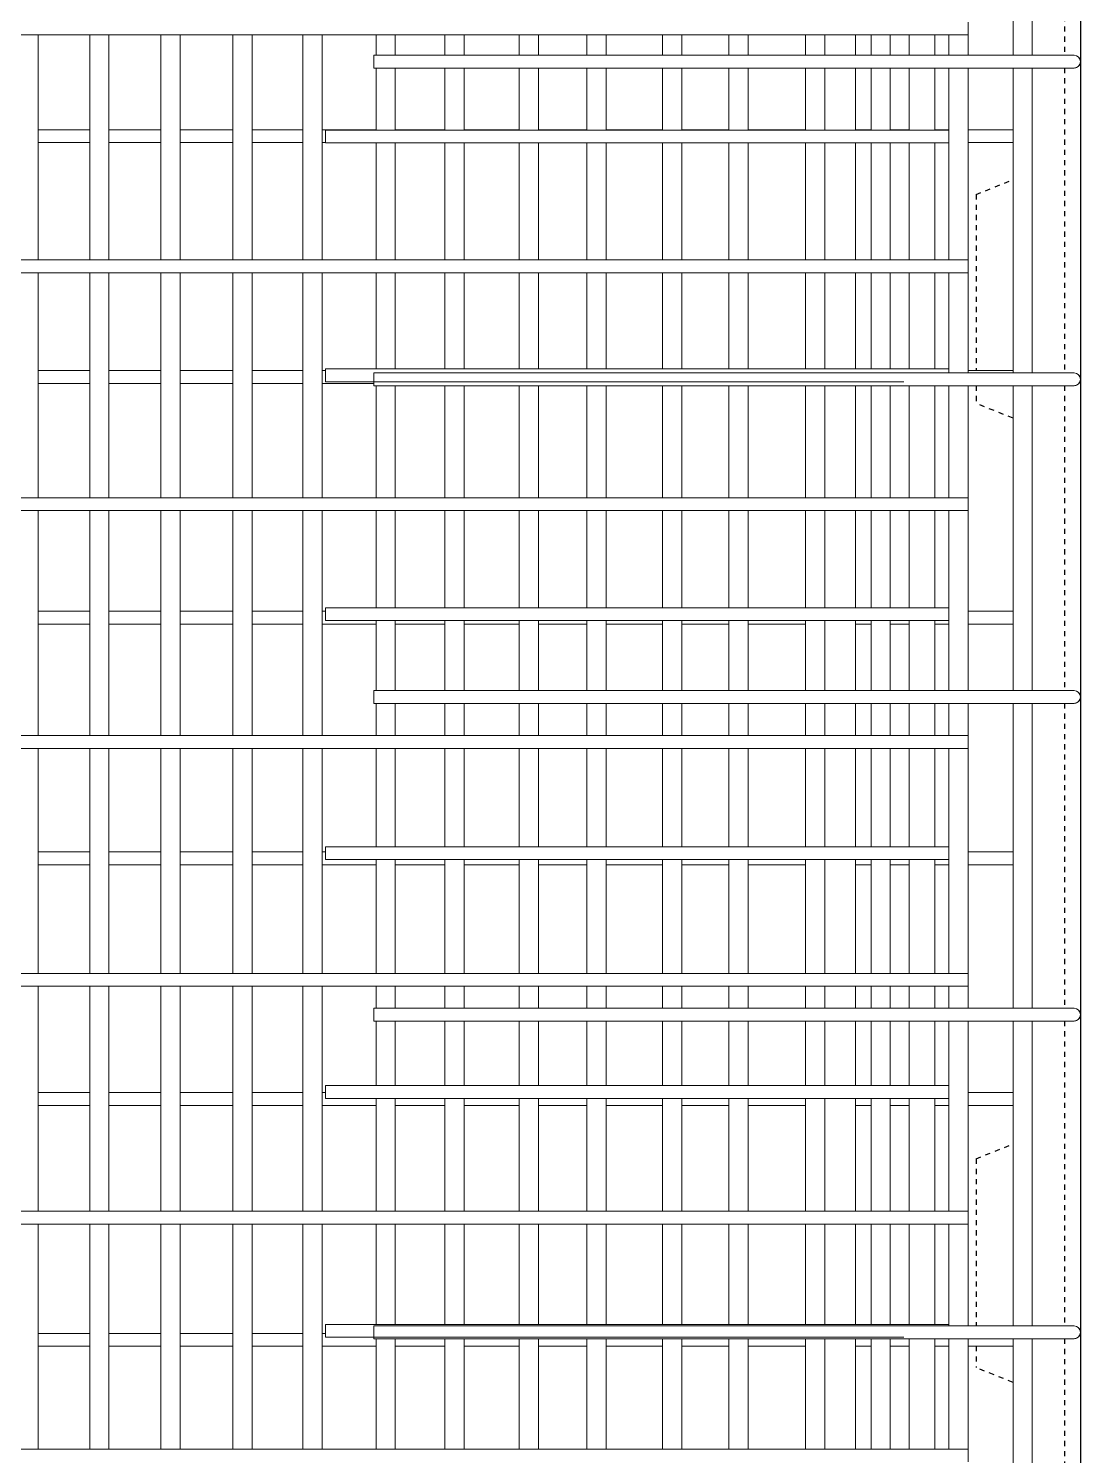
# Model space of a CAD drawing. Header units: millimetres. Extents: x -22025 to -1429, y -2879 to 29261.
# Drawn here: x -19590 to -18935, y 4558 to 5446 of the extents above; entities that cross this region are included whole.
import ezdxf

# ---------------------------------------------------------------- set-up
doc = ezdxf.new("R2010")
doc.units = ezdxf.units.MM
doc.linetypes.add('Dash', pattern=[6.36, 3.18, -3.18])
for name, color, linetype, lineweight in [('A-WALL', 113, 'Continuous', 25), ('A-WALL-HDLN', 110, 'Dash', 25), ('S-RBAR', 171, 'Continuous', 18)]:
    doc.layers.add(name, color=color, linetype=linetype, lineweight=lineweight)

msp = doc.modelspace()

# ---------------------------------------------------------------- linework, layer by layer
at = {"layer": 'A-WALL'}
msp.add_line((-18934.5695, 6750), (-18934.5695, 4105), dxfattribs=at)
at = {"layer": 'A-WALL-HDLN'}
for p, q in [((-18944.57208, 5619.33333), (-18944.57208, 5429.66667)), ((-18944.57208, 5421.66667), (-18944.57208, 5232)), ((-18999.5695, 5342.99023), (-18976.5695, 5352.19023)), ((-18999.5695, 5342.99023), (-18999.5695, 5233.47174)), ((-18999.5695, 5224), (-18999.5695, 5212.99023)), ((-18944.57208, 5224), (-18944.57208, 5034.33333)), ((-18976.5695, 5203.79023), (-18999.5695, 5212.99023)), ((-18944.57208, 5026.33333), (-18944.57208, 4836.66667)), ((-18944.57208, 4828.66667), (-18944.57208, 4639)), ((-18999.5695, 4742.99023), (-18976.5695, 4752.19023)), ((-18999.5695, 4742.99023), (-18999.5695, 4639)), ((-18999.5695, 4626.33794), (-18999.5695, 4612.99023)), ((-18944.57208, 4631), (-18944.57208, 4441.33333)), ((-18976.5695, 4603.79023), (-18999.5695, 4612.99023))]:
    msp.add_line(p, q, dxfattribs=at)
at = {"layer": 'S-RBAR'}
for p, q in [((-18976.5695, 5429.66667), (-18976.5695, 5619.33333)), ((-18964.5695, 5429.66667), (-18964.5695, 5619.33333)), ((-19004.5695, 5450.2459), (-19004.5695, 5442.2459)), ((-19004.5695, 5442.2459), (-20178.38411, 5442.2459)), ((-19583.5695, 5302.2623), (-19583.5695, 5442.2459)), ((-19551.49257, 5302.2623), (-19551.49257, 5442.2459)), ((-19539.49257, 5302.2623), (-19539.49257, 5442.2459)), ((-19507.14093, 5302.2623), (-19507.14093, 5442.2459)), ((-19495.14093, 5302.2623), (-19495.14093, 5442.2459)), ((-19462.33873, 5302.2623), (-19462.33873, 5442.2459)), ((-19450.33873, 5302.2623), (-19450.33873, 5442.2459)), ((-19418.71235, 5302.2623), (-19418.71235, 5442.2459)), ((-19406.71235, 5302.2623), (-19406.71235, 5442.2459)), ((-19373.18488, 5429.66667), (-19373.18488, 5442.2459)), ((-19361.18488, 5429.66667), (-19361.18488, 5442.2459)), ((-19330.28378, 5429.66667), (-19330.28378, 5442.2459)), ((-19318.28378, 5429.66667), (-19318.28378, 5442.2459)), ((-19284.03104, 5429.66667), (-19284.03104, 5442.2459)), ((-19272.03104, 5429.66667), (-19272.03104, 5442.2459)), ((-19241.85521, 5429.66667), (-19241.85521, 5442.2459)), ((-19229.85521, 5429.66667), (-19229.85521, 5442.2459)), ((-19194.87719, 5429.66667), (-19194.87719, 5442.2459)), ((-19182.87719, 5429.66667), (-19182.87719, 5442.2459)), ((-19153.42664, 5429.66667), (-19153.42664, 5442.2459)), ((-19141.42664, 5429.66667), (-19141.42664, 5442.2459)), ((-19105.72334, 5429.66667), (-19105.72334, 5442.2459)), ((-19093.72334, 5429.66667), (-19093.72334, 5442.2459)), ((-19074.5695, 5429.66667), (-19074.5695, 5442.2459)), ((-19064.99807, 5429.66667), (-19064.99807, 5442.2459)), ((-19052.99807, 5429.66667), (-19052.99807, 5442.2459)), ((-19041.1607, 5429.66667), (-19041.1607, 5442.2459)), ((-19025.1607, 5429.66667), (-19025.1607, 5442.2459)), ((-19016.5695, 5429.66667), (-19016.5695, 5442.2459)), ((-19004.5695, 5429.66667), (-19004.5695, 5442.2459)), ((-19374.5695, 5429.66667), (-18958.5695, 5429.66667)), ((-19374.5695, 5421.66667), (-19374.5695, 5429.66667)), ((-18938.5695, 5429.66667), (-18958.5695, 5429.66667)), ((-19374.5695, 5421.66667), (-18958.5695, 5421.66667)), ((-19373.18488, 5383.07994), (-19373.18488, 5421.66667)), ((-19361.18488, 5383.07994), (-19361.18488, 5421.66667)), ((-19330.28378, 5383.07994), (-19330.28378, 5421.66667)), ((-19318.28378, 5383.07994), (-19318.28378, 5421.66667)), ((-19284.03104, 5383.07994), (-19284.03104, 5421.66667)), ((-19272.03104, 5383.07994), (-19272.03104, 5421.66667)), ((-19241.85521, 5383.07994), (-19241.85521, 5421.66667)), ((-19229.85521, 5383.07994), (-19229.85521, 5421.66667)), ((-19194.87719, 5383.07994), (-19194.87719, 5421.66667)), ((-19182.87719, 5383.07994), (-19182.87719, 5421.66667)), ((-19153.42664, 5383.07994), (-19153.42664, 5421.66667)), ((-19141.42664, 5383.07994), (-19141.42664, 5421.66667)), ((-19105.72334, 5383.07994), (-19105.72334, 5421.66667)), ((-19093.72334, 5383.07994), (-19093.72334, 5421.66667)), ((-19074.5695, 5383.07994), (-19074.5695, 5421.66667)), ((-19064.99807, 5383.07994), (-19064.99807, 5421.66667)), ((-19052.99807, 5383.07994), (-19052.99807, 5421.66667)), ((-19041.1607, 5383.07994), (-19041.1607, 5421.66667)), ((-19025.1607, 5383.07994), (-19025.1607, 5421.66667)), ((-19016.5695, 5302.2623), (-19016.5695, 5421.66667)), ((-19004.5695, 5302.2623), (-19004.5695, 5421.66667)), ((-18976.5695, 5232), (-18976.5695, 5421.66667)), ((-18964.5695, 5232), (-18964.5695, 5421.66667)), ((-18938.5695, 5421.66667), (-18958.5695, 5421.66667)), ((-19551.49257, 5383.25519), (-19583.5695, 5383.25519)), ((-19507.14093, 5383.25519), (-19539.49257, 5383.25519)), ((-19462.33873, 5383.25519), (-19495.14093, 5383.25519)), ((-19418.71235, 5383.25519), (-19450.33873, 5383.25519)), ((-19373.18488, 5383.25519), (-19406.71235, 5383.25519)), ((-19404.5695, 5383.07994), (-19044.5695, 5383.07994)), ((-19404.5695, 5375.07994), (-19404.5695, 5383.07994)), ((-19330.28378, 5383.25519), (-19361.18488, 5383.25519)), ((-19284.03104, 5383.25519), (-19318.28378, 5383.25519)), ((-19241.85521, 5383.25519), (-19272.03104, 5383.25519)), ((-19194.87719, 5383.25519), (-19229.85521, 5383.25519)), ((-19153.42664, 5383.25519), (-19182.87719, 5383.25519)), ((-19105.72334, 5383.25519), (-19141.42664, 5383.25519)), ((-19064.99807, 5383.25519), (-19074.5695, 5383.25519)), ((-19041.1607, 5383.25519), (-19052.99807, 5383.25519)), ((-19016.39903, 5383.07994), (-19044.5695, 5383.07994)), ((-19016.5695, 5383.25519), (-19025.1607, 5383.25519)), ((-18976.5695, 5383.25519), (-19004.5695, 5383.25519)), ((-19551.49257, 5375.25519), (-19583.5695, 5375.25519)), ((-19507.14093, 5375.25519), (-19539.49257, 5375.25519)), ((-19462.33873, 5375.25519), (-19495.14093, 5375.25519)), ((-19418.71235, 5375.25519), (-19450.33873, 5375.25519)), ((-19404.5695, 5375.25519), (-19406.71235, 5375.25519)), ((-19404.5695, 5375.07994), (-19044.5695, 5375.07994)), ((-19373.18488, 5302.2623), (-19373.18488, 5375.07994)), ((-19361.18488, 5302.2623), (-19361.18488, 5375.07994)), ((-19330.28378, 5302.2623), (-19330.28378, 5375.07994)), ((-19318.28378, 5302.2623), (-19318.28378, 5375.07994)), ((-19284.03104, 5302.2623), (-19284.03104, 5375.07994)), ((-19272.03104, 5302.2623), (-19272.03104, 5375.07994)), ((-19241.85521, 5302.2623), (-19241.85521, 5375.07994)), ((-19229.85521, 5302.2623), (-19229.85521, 5375.07994)), ((-19194.87719, 5302.2623), (-19194.87719, 5375.07994)), ((-19182.87719, 5302.2623), (-19182.87719, 5375.07994)), ((-19153.42664, 5302.2623), (-19153.42664, 5375.07994)), ((-19141.42664, 5302.2623), (-19141.42664, 5375.07994)), ((-19105.72334, 5302.2623), (-19105.72334, 5375.07994)), ((-19093.72334, 5302.2623), (-19093.72334, 5375.07994)), ((-19074.5695, 5302.2623), (-19074.5695, 5375.07994)), ((-19064.99807, 5302.2623), (-19064.99807, 5375.07994)), ((-19052.99807, 5302.2623), (-19052.99807, 5375.07994)), ((-19016.39903, 5375.07994), (-19044.5695, 5375.07994)), ((-19041.1607, 5302.2623), (-19041.1607, 5375.07994)), ((-19025.1607, 5302.2623), (-19025.1607, 5375.07994)), ((-18976.5695, 5375.25519), (-19004.5695, 5375.25519)), ((-19004.5695, 5302.2623), (-20178.38411, 5302.2623)), ((-19004.5695, 5302.2623), (-19004.5695, 5294.2623)), ((-19004.5695, 5294.2623), (-20178.38411, 5294.2623)), ((-19583.5695, 5154.27869), (-19583.5695, 5294.2623)), ((-19551.49257, 5154.27869), (-19551.49257, 5294.2623)), ((-19539.49257, 5154.27869), (-19539.49257, 5294.2623)), ((-19507.14093, 5154.27869), (-19507.14093, 5294.2623)), ((-19495.14093, 5154.27869), (-19495.14093, 5294.2623)), ((-19462.33873, 5154.27869), (-19462.33873, 5294.2623)), ((-19450.33873, 5154.27869), (-19450.33873, 5294.2623)), ((-19418.71235, 5154.27869), (-19418.71235, 5294.2623)), ((-19406.71235, 5154.27869), (-19406.71235, 5294.2623)), ((-19373.18488, 5234.43882), (-19373.18488, 5294.2623)), ((-19361.18488, 5234.43882), (-19361.18488, 5294.2623)), ((-19330.28378, 5234.43882), (-19330.28378, 5294.2623)), ((-19318.28378, 5234.43882), (-19318.28378, 5294.2623)), ((-19284.03104, 5234.43882), (-19284.03104, 5294.2623)), ((-19272.03104, 5234.43882), (-19272.03104, 5294.2623)), ((-19241.85521, 5234.43882), (-19241.85521, 5294.2623)), ((-19229.85521, 5234.43882), (-19229.85521, 5294.2623)), ((-19194.87719, 5234.43882), (-19194.87719, 5294.2623)), ((-19182.87719, 5234.43882), (-19182.87719, 5294.2623)), ((-19153.42664, 5234.43882), (-19153.42664, 5294.2623)), ((-19141.42664, 5234.43882), (-19141.42664, 5294.2623)), ((-19105.72334, 5234.43882), (-19105.72334, 5294.2623)), ((-19093.72334, 5234.43882), (-19093.72334, 5294.2623)), ((-19074.5695, 5234.43882), (-19074.5695, 5294.2623)), ((-19064.99807, 5234.43882), (-19064.99807, 5294.2623)), ((-19052.99807, 5234.43882), (-19052.99807, 5294.2623)), ((-19041.1607, 5234.43882), (-19041.1607, 5294.2623)), ((-19025.1607, 5234.43882), (-19025.1607, 5294.2623)), ((-19016.5695, 5232), (-19016.5695, 5294.2623)), ((-19004.5695, 5232), (-19004.5695, 5294.2623)), ((-19551.49257, 5233.47174), (-19583.5695, 5233.47174)), ((-19507.14093, 5233.47174), (-19539.49257, 5233.47174)), ((-19462.33873, 5233.47174), (-19495.14093, 5233.47174)), ((-19418.71235, 5233.47174), (-19450.33873, 5233.47174)), ((-19404.5695, 5233.47174), (-19406.71235, 5233.47174)), ((-19404.5695, 5234.43882), (-19044.5695, 5234.43882)), ((-19404.5695, 5226.43882), (-19404.5695, 5234.43882)), ((-19374.5695, 5232), (-18958.5695, 5232)), ((-19374.5695, 5224), (-19374.5695, 5232)), ((-19016.39903, 5234.43882), (-19044.5695, 5234.43882)), ((-18976.5695, 5233.47174), (-19004.5695, 5233.47174)), ((-18938.5695, 5232), (-18958.5695, 5232)), ((-19551.49257, 5225.47174), (-19583.5695, 5225.47174)), ((-19507.14093, 5225.47174), (-19539.49257, 5225.47174)), ((-19462.33873, 5225.47174), (-19495.14093, 5225.47174)), ((-19418.71235, 5225.47174), (-19450.33873, 5225.47174)), ((-19374.5695, 5225.47174), (-19406.71235, 5225.47174)), ((-19404.5695, 5226.43882), (-19044.5695, 5226.43882)), ((-19374.5695, 5224), (-18958.5695, 5224)), ((-19373.18488, 5154.27869), (-19373.18488, 5224)), ((-19361.18488, 5154.27869), (-19361.18488, 5224)), ((-19330.28378, 5154.27869), (-19330.28378, 5224)), ((-19318.28378, 5154.27869), (-19318.28378, 5224)), ((-19284.03104, 5154.27869), (-19284.03104, 5224)), ((-19272.03104, 5154.27869), (-19272.03104, 5224)), ((-19241.85521, 5154.27869), (-19241.85521, 5224)), ((-19229.85521, 5154.27869), (-19229.85521, 5224)), ((-19194.87719, 5154.27869), (-19194.87719, 5224)), ((-19182.87719, 5154.27869), (-19182.87719, 5224)), ((-19153.42664, 5154.27869), (-19153.42664, 5224)), ((-19141.42664, 5154.27869), (-19141.42664, 5224)), ((-19105.72334, 5154.27869), (-19105.72334, 5224)), ((-19093.72334, 5154.27869), (-19093.72334, 5224)), ((-19074.5695, 5154.27869), (-19074.5695, 5224)), ((-19064.99807, 5154.27869), (-19064.99807, 5224)), ((-19052.99807, 5154.27869), (-19052.99807, 5224)), ((-19041.1607, 5154.27869), (-19041.1607, 5224)), ((-19025.1607, 5154.27869), (-19025.1607, 5224)), ((-19016.5695, 5154.27869), (-19016.5695, 5224)), ((-19004.5695, 5154.27869), (-19004.5695, 5224)), ((-18976.5695, 5034.33333), (-18976.5695, 5224)), ((-18964.5695, 5034.33333), (-18964.5695, 5224)), ((-18938.5695, 5224), (-18958.5695, 5224)), ((-19004.5695, 5154.27869), (-20178.38411, 5154.27869)), ((-19004.5695, 5154.27869), (-19004.5695, 5146.27869)), ((-19004.5695, 5146.27869), (-20178.38411, 5146.27869)), ((-19583.5695, 5006.29508), (-19583.5695, 5146.27869)), ((-19551.49257, 5006.29508), (-19551.49257, 5146.27869)), ((-19539.49257, 5006.29508), (-19539.49257, 5146.27869)), ((-19507.14093, 5006.29508), (-19507.14093, 5146.27869)), ((-19495.14093, 5006.29508), (-19495.14093, 5146.27869)), ((-19462.33873, 5006.29508), (-19462.33873, 5146.27869)), ((-19450.33873, 5006.29508), (-19450.33873, 5146.27869)), ((-19418.71235, 5006.29508), (-19418.71235, 5146.27869)), ((-19406.71235, 5006.29508), (-19406.71235, 5146.27869)), ((-19373.18488, 5085.79769), (-19373.18488, 5146.27869)), ((-19361.18488, 5085.79769), (-19361.18488, 5146.27869)), ((-19330.28378, 5085.79769), (-19330.28378, 5146.27869)), ((-19318.28378, 5085.79769), (-19318.28378, 5146.27869)), ((-19284.03104, 5085.79769), (-19284.03104, 5146.27869)), ((-19272.03104, 5085.79769), (-19272.03104, 5146.27869)), ((-19241.85521, 5085.79769), (-19241.85521, 5146.27869)), ((-19229.85521, 5085.79769), (-19229.85521, 5146.27869)), ((-19194.87719, 5085.79769), (-19194.87719, 5146.27869)), ((-19182.87719, 5085.79769), (-19182.87719, 5146.27869)), ((-19153.42664, 5085.79769), (-19153.42664, 5146.27869)), ((-19141.42664, 5085.79769), (-19141.42664, 5146.27869)), ((-19105.72334, 5085.79769), (-19105.72334, 5146.27869)), ((-19093.72334, 5085.79769), (-19093.72334, 5146.27869)), ((-19074.5695, 5085.79769), (-19074.5695, 5146.27869)), ((-19064.99807, 5085.79769), (-19064.99807, 5146.27869)), ((-19052.99807, 5085.79769), (-19052.99807, 5146.27869)), ((-19041.1607, 5085.79769), (-19041.1607, 5146.27869)), ((-19025.1607, 5085.79769), (-19025.1607, 5146.27869)), ((-19016.5695, 5034.33333), (-19016.5695, 5146.27869)), ((-19004.5695, 5034.33333), (-19004.5695, 5146.27869)), ((-19551.49257, 5083.68829), (-19583.5695, 5083.68829)), ((-19507.14093, 5083.68829), (-19539.49257, 5083.68829)), ((-19462.33873, 5083.68829), (-19495.14093, 5083.68829)), ((-19418.71235, 5083.68829), (-19450.33873, 5083.68829)), ((-19404.5695, 5083.68829), (-19406.71235, 5083.68829)), ((-19404.5695, 5085.79769), (-19044.5695, 5085.79769)), ((-19404.5695, 5077.79769), (-19404.5695, 5085.79769)), ((-19016.39903, 5085.79769), (-19044.5695, 5085.79769)), ((-18976.5695, 5083.68829), (-19004.5695, 5083.68829)), ((-19551.49257, 5075.68829), (-19583.5695, 5075.68829)), ((-19507.14093, 5075.68829), (-19539.49257, 5075.68829)), ((-19462.33873, 5075.68829), (-19495.14093, 5075.68829)), ((-19418.71235, 5075.68829), (-19450.33873, 5075.68829)), ((-19373.18488, 5075.68829), (-19406.71235, 5075.68829)), ((-19404.5695, 5077.79769), (-19044.5695, 5077.79769)), ((-19373.18488, 5034.33333), (-19373.18488, 5077.79769)), ((-19361.18488, 5034.33333), (-19361.18488, 5077.79769)), ((-19330.28378, 5075.68829), (-19361.18488, 5075.68829)), ((-19330.28378, 5034.33333), (-19330.28378, 5077.79769)), ((-19318.28378, 5034.33333), (-19318.28378, 5077.79769)), ((-19284.03104, 5075.68829), (-19318.28378, 5075.68829)), ((-19284.03104, 5034.33333), (-19284.03104, 5077.79769)), ((-19272.03104, 5034.33333), (-19272.03104, 5077.79769)), ((-19241.85521, 5075.68829), (-19272.03104, 5075.68829)), ((-19241.85521, 5034.33333), (-19241.85521, 5077.79769)), ((-19229.85521, 5034.33333), (-19229.85521, 5077.79769)), ((-19194.87719, 5075.68829), (-19229.85521, 5075.68829)), ((-19194.87719, 5034.33333), (-19194.87719, 5077.79769)), ((-19182.87719, 5034.33333), (-19182.87719, 5077.79769)), ((-19153.42664, 5075.68829), (-19182.87719, 5075.68829)), ((-19153.42664, 5034.33333), (-19153.42664, 5077.79769)), ((-19141.42664, 5034.33333), (-19141.42664, 5077.79769)), ((-19105.72334, 5075.68829), (-19141.42664, 5075.68829)), ((-19105.72334, 5034.33333), (-19105.72334, 5077.79769)), ((-19093.72334, 5034.33333), (-19093.72334, 5077.79769)), ((-19074.5695, 5034.33333), (-19074.5695, 5077.79769)), ((-19064.99807, 5075.68829), (-19074.5695, 5075.68829)), ((-19064.99807, 5034.33333), (-19064.99807, 5077.79769)), ((-19052.99807, 5034.33333), (-19052.99807, 5077.79769)), ((-19041.1607, 5075.68829), (-19052.99807, 5075.68829)), ((-19016.39903, 5077.79769), (-19044.5695, 5077.79769)), ((-19041.1607, 5034.33333), (-19041.1607, 5077.79769)), ((-19025.1607, 5034.33333), (-19025.1607, 5077.79769)), ((-19016.5695, 5075.68829), (-19025.1607, 5075.68829)), ((-18976.5695, 5075.68829), (-19004.5695, 5075.68829)), ((-19374.5695, 5034.33333), (-18958.5695, 5034.33333)), ((-19374.5695, 5026.33333), (-19374.5695, 5034.33333)), ((-19374.5695, 5026.33333), (-18958.5695, 5026.33333)), ((-19373.18488, 5006.29508), (-19373.18488, 5026.33333)), ((-19361.18488, 5006.29508), (-19361.18488, 5026.33333)), ((-19330.28378, 5006.29508), (-19330.28378, 5026.33333)), ((-19318.28378, 5006.29508), (-19318.28378, 5026.33333)), ((-19284.03104, 5006.29508), (-19284.03104, 5026.33333)), ((-19272.03104, 5006.29508), (-19272.03104, 5026.33333)), ((-19241.85521, 5006.29508), (-19241.85521, 5026.33333)), ((-19229.85521, 5006.29508), (-19229.85521, 5026.33333)), ((-19194.87719, 5006.29508), (-19194.87719, 5026.33333)), ((-19182.87719, 5006.29508), (-19182.87719, 5026.33333)), ((-19153.42664, 5006.29508), (-19153.42664, 5026.33333)), ((-19141.42664, 5006.29508), (-19141.42664, 5026.33333)), ((-19105.72334, 5006.29508), (-19105.72334, 5026.33333)), ((-19093.72334, 5006.29508), (-19093.72334, 5026.33333)), ((-19074.5695, 5006.29508), (-19074.5695, 5026.33333)), ((-19064.99807, 5006.29508), (-19064.99807, 5026.33333)), ((-19052.99807, 5006.29508), (-19052.99807, 5026.33333)), ((-19041.1607, 5006.29508), (-19041.1607, 5026.33333)), ((-19025.1607, 5006.29508), (-19025.1607, 5026.33333)), ((-19016.5695, 5006.29508), (-19016.5695, 5026.33333)), ((-19004.5695, 5006.29508), (-19004.5695, 5026.33333)), ((-18976.5695, 4836.66667), (-18976.5695, 5026.33333)), ((-18964.5695, 4836.66667), (-18964.5695, 5026.33333)), ((-18938.5695, 5034.33333), (-18958.5695, 5034.33333)), ((-18938.5695, 5026.33333), (-18958.5695, 5026.33333)), ((-19004.5695, 5006.29508), (-20178.38411, 5006.29508)), ((-19004.5695, 5006.29508), (-19004.5695, 4998.29508)), ((-19004.5695, 4998.29508), (-20178.38411, 4998.29508)), ((-19583.5695, 4858.31148), (-19583.5695, 4998.29508)), ((-19551.49257, 4858.31148), (-19551.49257, 4998.29508)), ((-19539.49257, 4858.31148), (-19539.49257, 4998.29508)), ((-19507.14093, 4858.31148), (-19507.14093, 4998.29508)), ((-19495.14093, 4858.31148), (-19495.14093, 4998.29508)), ((-19462.33873, 4858.31148), (-19462.33873, 4998.29508)), ((-19450.33873, 4858.31148), (-19450.33873, 4998.29508)), ((-19418.71235, 4858.31148), (-19418.71235, 4998.29508)), ((-19406.71235, 4858.31148), (-19406.71235, 4998.29508)), ((-19373.18488, 4937.15656), (-19373.18488, 4998.29508)), ((-19361.18488, 4937.15656), (-19361.18488, 4998.29508)), ((-19330.28378, 4937.15656), (-19330.28378, 4998.29508)), ((-19318.28378, 4937.15656), (-19318.28378, 4998.29508)), ((-19284.03104, 4937.15656), (-19284.03104, 4998.29508)), ((-19272.03104, 4937.15656), (-19272.03104, 4998.29508)), ((-19241.85521, 4937.15656), (-19241.85521, 4998.29508)), ((-19229.85521, 4937.15656), (-19229.85521, 4998.29508)), ((-19194.87719, 4937.15656), (-19194.87719, 4998.29508)), ((-19182.87719, 4937.15656), (-19182.87719, 4998.29508)), ((-19153.42664, 4937.15656), (-19153.42664, 4998.29508)), ((-19141.42664, 4937.15656), (-19141.42664, 4998.29508)), ((-19105.72334, 4937.15656), (-19105.72334, 4998.29508)), ((-19093.72334, 4937.15656), (-19093.72334, 4998.29508)), ((-19074.5695, 4937.15656), (-19074.5695, 4998.29508)), ((-19064.99807, 4937.15656), (-19064.99807, 4998.29508)), ((-19052.99807, 4937.15656), (-19052.99807, 4998.29508)), ((-19041.1607, 4937.15656), (-19041.1607, 4998.29508)), ((-19025.1607, 4937.15656), (-19025.1607, 4998.29508)), ((-19016.5695, 4858.31148), (-19016.5695, 4998.29508)), ((-19004.5695, 4858.31148), (-19004.5695, 4998.29508)), ((-19404.5695, 4937.15656), (-19044.5695, 4937.15656)), ((-19404.5695, 4929.15656), (-19404.5695, 4937.15656)), ((-19016.39903, 4937.15656), (-19044.5695, 4937.15656)), ((-19551.49257, 4933.90484), (-19583.5695, 4933.90484)), ((-19507.14093, 4933.90484), (-19539.49257, 4933.90484)), ((-19462.33873, 4933.90484), (-19495.14093, 4933.90484)), ((-19418.71235, 4933.90484), (-19450.33873, 4933.90484)), ((-19404.5695, 4933.90484), (-19406.71235, 4933.90484)), ((-19404.5695, 4929.15656), (-19044.5695, 4929.15656)), ((-19373.18488, 4858.31148), (-19373.18488, 4929.15656)), ((-19361.18488, 4858.31148), (-19361.18488, 4929.15656)), ((-19330.28378, 4858.31148), (-19330.28378, 4929.15656)), ((-19318.28378, 4858.31148), (-19318.28378, 4929.15656)), ((-19284.03104, 4858.31148), (-19284.03104, 4929.15656)), ((-19272.03104, 4858.31148), (-19272.03104, 4929.15656)), ((-19241.85521, 4858.31148), (-19241.85521, 4929.15656)), ((-19229.85521, 4858.31148), (-19229.85521, 4929.15656)), ((-19194.87719, 4858.31148), (-19194.87719, 4929.15656)), ((-19182.87719, 4858.31148), (-19182.87719, 4929.15656)), ((-19153.42664, 4858.31148), (-19153.42664, 4929.15656)), ((-19141.42664, 4858.31148), (-19141.42664, 4929.15656)), ((-19105.72334, 4858.31148), (-19105.72334, 4929.15656)), ((-19093.72334, 4858.31148), (-19093.72334, 4929.15656)), ((-19074.5695, 4858.31148), (-19074.5695, 4929.15656)), ((-19064.99807, 4858.31148), (-19064.99807, 4929.15656)), ((-19052.99807, 4858.31148), (-19052.99807, 4929.15656)), ((-19016.39903, 4929.15656), (-19044.5695, 4929.15656)), ((-19041.1607, 4858.31148), (-19041.1607, 4929.15656)), ((-19025.1607, 4858.31148), (-19025.1607, 4929.15656)), ((-18976.5695, 4933.90484), (-19004.5695, 4933.90484)), ((-19551.49257, 4925.90484), (-19583.5695, 4925.90484)), ((-19507.14093, 4925.90484), (-19539.49257, 4925.90484)), ((-19462.33873, 4925.90484), (-19495.14093, 4925.90484)), ((-19418.71235, 4925.90484), (-19450.33873, 4925.90484)), ((-19373.18488, 4925.90484), (-19406.71235, 4925.90484)), ((-19330.28378, 4925.90484), (-19361.18488, 4925.90484)), ((-19284.03104, 4925.90484), (-19318.28378, 4925.90484)), ((-19241.85521, 4925.90484), (-19272.03104, 4925.90484)), ((-19194.87719, 4925.90484), (-19229.85521, 4925.90484)), ((-19153.42664, 4925.90484), (-19182.87719, 4925.90484)), ((-19105.72334, 4925.90484), (-19141.42664, 4925.90484)), ((-19064.99807, 4925.90484), (-19074.5695, 4925.90484)), ((-19041.1607, 4925.90484), (-19052.99807, 4925.90484)), ((-19016.5695, 4925.90484), (-19025.1607, 4925.90484)), ((-18976.5695, 4925.90484), (-19004.5695, 4925.90484)), ((-19004.5695, 4858.31148), (-20178.38411, 4858.31148)), ((-19004.5695, 4858.31148), (-19004.5695, 4850.31148)), ((-19004.5695, 4850.31148), (-20178.38411, 4850.31148)), ((-19583.5695, 4710.32787), (-19583.5695, 4850.31148)), ((-19551.49257, 4710.32787), (-19551.49257, 4850.31148)), ((-19539.49257, 4710.32787), (-19539.49257, 4850.31148)), ((-19507.14093, 4710.32787), (-19507.14093, 4850.31148)), ((-19495.14093, 4710.32787), (-19495.14093, 4850.31148)), ((-19462.33873, 4710.32787), (-19462.33873, 4850.31148)), ((-19450.33873, 4710.32787), (-19450.33873, 4850.31148)), ((-19418.71235, 4710.32787), (-19418.71235, 4850.31148)), ((-19406.71235, 4710.32787), (-19406.71235, 4850.31148)), ((-19373.18488, 4836.66667), (-19373.18488, 4850.31148)), ((-19361.18488, 4836.66667), (-19361.18488, 4850.31148)), ((-19330.28378, 4836.66667), (-19330.28378, 4850.31148)), ((-19318.28378, 4836.66667), (-19318.28378, 4850.31148)), ((-19284.03104, 4836.66667), (-19284.03104, 4850.31148)), ((-19272.03104, 4836.66667), (-19272.03104, 4850.31148)), ((-19241.85521, 4836.66667), (-19241.85521, 4850.31148)), ((-19229.85521, 4836.66667), (-19229.85521, 4850.31148)), ((-19194.87719, 4836.66667), (-19194.87719, 4850.31148)), ((-19182.87719, 4836.66667), (-19182.87719, 4850.31148)), ((-19153.42664, 4836.66667), (-19153.42664, 4850.31148)), ((-19141.42664, 4836.66667), (-19141.42664, 4850.31148)), ((-19105.72334, 4836.66667), (-19105.72334, 4850.31148)), ((-19093.72334, 4836.66667), (-19093.72334, 4850.31148)), ((-19074.5695, 4836.66667), (-19074.5695, 4850.31148)), ((-19064.99807, 4836.66667), (-19064.99807, 4850.31148)), ((-19052.99807, 4836.66667), (-19052.99807, 4850.31148)), ((-19041.1607, 4836.66667), (-19041.1607, 4850.31148)), ((-19025.1607, 4836.66667), (-19025.1607, 4850.31148)), ((-19016.5695, 4836.66667), (-19016.5695, 4850.31148)), ((-19004.5695, 4836.66667), (-19004.5695, 4850.31148)), ((-19374.5695, 4836.66667), (-18958.5695, 4836.66667)), ((-19374.5695, 4828.66667), (-19374.5695, 4836.66667)), ((-18938.5695, 4836.66667), (-18958.5695, 4836.66667)), ((-19374.5695, 4828.66667), (-18958.5695, 4828.66667)), ((-19373.18488, 4788.51544), (-19373.18488, 4828.66667)), ((-19361.18488, 4788.51544), (-19361.18488, 4828.66667)), ((-19330.28378, 4788.51544), (-19330.28378, 4828.66667)), ((-19318.28378, 4788.51544), (-19318.28378, 4828.66667)), ((-19284.03104, 4788.51544), (-19284.03104, 4828.66667)), ((-19272.03104, 4788.51544), (-19272.03104, 4828.66667)), ((-19241.85521, 4788.51544), (-19241.85521, 4828.66667)), ((-19229.85521, 4788.51544), (-19229.85521, 4828.66667)), ((-19194.87719, 4788.51544), (-19194.87719, 4828.66667)), ((-19182.87719, 4788.51544), (-19182.87719, 4828.66667)), ((-19153.42664, 4788.51544), (-19153.42664, 4828.66667)), ((-19141.42664, 4788.51544), (-19141.42664, 4828.66667)), ((-19105.72334, 4788.51544), (-19105.72334, 4828.66667)), ((-19093.72334, 4788.51544), (-19093.72334, 4828.66667)), ((-19074.5695, 4788.51544), (-19074.5695, 4828.66667)), ((-19064.99807, 4788.51544), (-19064.99807, 4828.66667)), ((-19052.99807, 4788.51544), (-19052.99807, 4828.66667)), ((-19041.1607, 4788.51544), (-19041.1607, 4828.66667)), ((-19025.1607, 4788.51544), (-19025.1607, 4828.66667)), ((-19016.5695, 4710.32787), (-19016.5695, 4828.66667)), ((-19004.5695, 4710.32787), (-19004.5695, 4828.66667)), ((-18976.5695, 4639), (-18976.5695, 4828.66667)), ((-18964.5695, 4639), (-18964.5695, 4828.66667)), ((-18938.5695, 4828.66667), (-18958.5695, 4828.66667)), ((-19404.5695, 4788.51544), (-19044.5695, 4788.51544)), ((-19404.5695, 4780.51544), (-19404.5695, 4788.51544)), ((-19016.39903, 4788.51544), (-19044.5695, 4788.51544)), ((-19551.49257, 4784.12139), (-19583.5695, 4784.12139)), ((-19507.14093, 4784.12139), (-19539.49257, 4784.12139)), ((-19462.33873, 4784.12139), (-19495.14093, 4784.12139)), ((-19418.71235, 4784.12139), (-19450.33873, 4784.12139)), ((-19404.5695, 4784.12139), (-19406.71235, 4784.12139)), ((-19404.5695, 4780.51544), (-19044.5695, 4780.51544)), ((-19373.18488, 4710.32787), (-19373.18488, 4780.51544)), ((-19361.18488, 4710.32787), (-19361.18488, 4780.51544)), ((-19330.28378, 4710.32787), (-19330.28378, 4780.51544)), ((-19318.28378, 4710.32787), (-19318.28378, 4780.51544)), ((-19284.03104, 4710.32787), (-19284.03104, 4780.51544)), ((-19272.03104, 4710.32787), (-19272.03104, 4780.51544)), ((-19241.85521, 4710.32787), (-19241.85521, 4780.51544)), ((-19229.85521, 4710.32787), (-19229.85521, 4780.51544)), ((-19194.87719, 4710.32787), (-19194.87719, 4780.51544)), ((-19182.87719, 4710.32787), (-19182.87719, 4780.51544)), ((-19153.42664, 4710.32787), (-19153.42664, 4780.51544)), ((-19141.42664, 4710.32787), (-19141.42664, 4780.51544)), ((-19105.72334, 4710.32787), (-19105.72334, 4780.51544)), ((-19093.72334, 4710.32787), (-19093.72334, 4780.51544)), ((-19074.5695, 4710.32787), (-19074.5695, 4780.51544)), ((-19064.99807, 4710.32787), (-19064.99807, 4780.51544)), ((-19052.99807, 4710.32787), (-19052.99807, 4780.51544)), ((-19016.39903, 4780.51544), (-19044.5695, 4780.51544)), ((-19041.1607, 4710.32787), (-19041.1607, 4780.51544)), ((-19025.1607, 4710.32787), (-19025.1607, 4780.51544)), ((-18976.5695, 4784.12139), (-19004.5695, 4784.12139)), ((-19551.49257, 4776.12139), (-19583.5695, 4776.12139)), ((-19507.14093, 4776.12139), (-19539.49257, 4776.12139)), ((-19462.33873, 4776.12139), (-19495.14093, 4776.12139)), ((-19418.71235, 4776.12139), (-19450.33873, 4776.12139)), ((-19373.18488, 4776.12139), (-19406.71235, 4776.12139)), ((-19330.28378, 4776.12139), (-19361.18488, 4776.12139)), ((-19284.03104, 4776.12139), (-19318.28378, 4776.12139)), ((-19241.85521, 4776.12139), (-19272.03104, 4776.12139)), ((-19194.87719, 4776.12139), (-19229.85521, 4776.12139)), ((-19153.42664, 4776.12139), (-19182.87719, 4776.12139)), ((-19105.72334, 4776.12139), (-19141.42664, 4776.12139)), ((-19064.99807, 4776.12139), (-19074.5695, 4776.12139)), ((-19041.1607, 4776.12139), (-19052.99807, 4776.12139)), ((-19016.5695, 4776.12139), (-19025.1607, 4776.12139)), ((-18976.5695, 4776.12139), (-19004.5695, 4776.12139)), ((-19004.5695, 4710.32787), (-20178.38411, 4710.32787)), ((-19004.5695, 4710.32787), (-19004.5695, 4702.32787)), ((-19004.5695, 4702.32787), (-20178.38411, 4702.32787)), ((-19583.5695, 4562.34426), (-19583.5695, 4702.32787)), ((-19551.49257, 4562.34426), (-19551.49257, 4702.32787)), ((-19539.49257, 4562.34426), (-19539.49257, 4702.32787)), ((-19507.14093, 4562.34426), (-19507.14093, 4702.32787)), ((-19495.14093, 4562.34426), (-19495.14093, 4702.32787)), ((-19462.33873, 4562.34426), (-19462.33873, 4702.32787)), ((-19450.33873, 4562.34426), (-19450.33873, 4702.32787)), ((-19418.71235, 4562.34426), (-19418.71235, 4702.32787)), ((-19406.71235, 4562.34426), (-19406.71235, 4702.32787)), ((-19373.18488, 4639.87431), (-19373.18488, 4702.32787)), ((-19361.18488, 4639.87431), (-19361.18488, 4702.32787)), ((-19330.28378, 4639.87431), (-19330.28378, 4702.32787)), ((-19318.28378, 4639.87431), (-19318.28378, 4702.32787)), ((-19284.03104, 4639.87431), (-19284.03104, 4702.32787)), ((-19272.03104, 4639.87431), (-19272.03104, 4702.32787)), ((-19241.85521, 4639.87431), (-19241.85521, 4702.32787)), ((-19229.85521, 4639.87431), (-19229.85521, 4702.32787)), ((-19194.87719, 4639.87431), (-19194.87719, 4702.32787)), ((-19182.87719, 4639.87431), (-19182.87719, 4702.32787)), ((-19153.42664, 4639.87431), (-19153.42664, 4702.32787)), ((-19141.42664, 4639.87431), (-19141.42664, 4702.32787)), ((-19105.72334, 4639.87431), (-19105.72334, 4702.32787)), ((-19093.72334, 4639.87431), (-19093.72334, 4702.32787)), ((-19074.5695, 4639.87431), (-19074.5695, 4702.32787)), ((-19064.99807, 4639.87431), (-19064.99807, 4702.32787)), ((-19052.99807, 4639.87431), (-19052.99807, 4702.32787)), ((-19041.1607, 4639.87431), (-19041.1607, 4702.32787)), ((-19025.1607, 4639.87431), (-19025.1607, 4702.32787)), ((-19016.5695, 4639), (-19016.5695, 4702.32787)), ((-19004.5695, 4639), (-19004.5695, 4702.32787)), ((-19404.5695, 4639.87431), (-19044.5695, 4639.87431)), ((-19404.5695, 4631.87431), (-19404.5695, 4639.87431)), ((-19374.5695, 4639), (-18958.5695, 4639)), ((-19374.5695, 4631), (-19374.5695, 4639)), ((-19016.39903, 4639.87431), (-19044.5695, 4639.87431)), ((-18938.5695, 4639), (-18958.5695, 4639)), ((-19551.49257, 4634.33794), (-19583.5695, 4634.33794)), ((-19551.49257, 4626.33794), (-19583.5695, 4626.33794)), ((-19507.14093, 4634.33794), (-19539.49257, 4634.33794)), ((-19507.14093, 4626.33794), (-19539.49257, 4626.33794)), ((-19462.33873, 4634.33794), (-19495.14093, 4634.33794)), ((-19462.33873, 4626.33794), (-19495.14093, 4626.33794)), ((-19418.71235, 4634.33794), (-19450.33873, 4634.33794)), ((-19418.71235, 4626.33794), (-19450.33873, 4626.33794)), ((-19404.5695, 4634.33794), (-19406.71235, 4634.33794)), ((-19373.18488, 4626.33794), (-19406.71235, 4626.33794)), ((-19404.5695, 4631.87431), (-19044.5695, 4631.87431)), ((-19374.5695, 4631), (-18958.5695, 4631)), ((-19373.18488, 4562.34426), (-19373.18488, 4631)), ((-19361.18488, 4562.34426), (-19361.18488, 4631)), ((-19330.28378, 4626.33794), (-19361.18488, 4626.33794)), ((-19330.28378, 4562.34426), (-19330.28378, 4631)), ((-19318.28378, 4562.34426), (-19318.28378, 4631)), ((-19284.03104, 4626.33794), (-19318.28378, 4626.33794)), ((-19284.03104, 4562.34426), (-19284.03104, 4631)), ((-19272.03104, 4562.34426), (-19272.03104, 4631)), ((-19241.85521, 4626.33794), (-19272.03104, 4626.33794)), ((-19241.85521, 4562.34426), (-19241.85521, 4631)), ((-19229.85521, 4562.34426), (-19229.85521, 4631)), ((-19194.87719, 4626.33794), (-19229.85521, 4626.33794)), ((-19194.87719, 4562.34426), (-19194.87719, 4631)), ((-19182.87719, 4562.34426), (-19182.87719, 4631)), ((-19153.42664, 4626.33794), (-19182.87719, 4626.33794)), ((-19153.42664, 4562.34426), (-19153.42664, 4631)), ((-19141.42664, 4562.34426), (-19141.42664, 4631)), ((-19105.72334, 4626.33794), (-19141.42664, 4626.33794)), ((-19105.72334, 4562.34426), (-19105.72334, 4631)), ((-19093.72334, 4562.34426), (-19093.72334, 4631)), ((-19074.5695, 4562.34426), (-19074.5695, 4631)), ((-19064.99807, 4626.33794), (-19074.5695, 4626.33794)), ((-19064.99807, 4562.34426), (-19064.99807, 4631)), ((-19052.99807, 4562.34426), (-19052.99807, 4631)), ((-19041.1607, 4626.33794), (-19052.99807, 4626.33794)), ((-19041.1607, 4562.34426), (-19041.1607, 4631)), ((-19025.1607, 4562.34426), (-19025.1607, 4631)), ((-19016.5695, 4626.33794), (-19025.1607, 4626.33794)), ((-19016.5695, 4562.34426), (-19016.5695, 4631)), ((-19004.5695, 4562.34426), (-19004.5695, 4631)), ((-18976.5695, 4626.33794), (-19004.5695, 4626.33794)), ((-18976.5695, 4441.33333), (-18976.5695, 4631)), ((-18964.5695, 4441.33333), (-18964.5695, 4631)), ((-18938.5695, 4631), (-18958.5695, 4631)), ((-19004.5695, 4562.34426), (-20178.38411, 4562.34426)), ((-19004.5695, 4562.34426), (-19004.5695, 4554.34426))]:
    msp.add_line(p, q, dxfattribs=at)
for centre, start, end in [((-18938.5695, 5425.66667), 270, 90), ((-18938.5695, 5425.66667), 15, 60), ((-18938.5695, 5425.66667), 270, 285), ((-18938.5695, 5425.66667), 300, 345), ((-18938.5695, 5228), 270, 90), ((-18938.5695, 5228), 15, 60), ((-18938.5695, 5228), 270, 285), ((-18938.5695, 5228), 300, 345), ((-18938.5695, 5030.33333), 270, 90), ((-18938.5695, 5030.33333), 270, 285), ((-18938.5695, 5030.33333), 15, 60), ((-18938.5695, 5030.33333), 300, 345), ((-18938.5695, 4832.66667), 270, 90), ((-18938.5695, 4832.66667), 15, 60), ((-18938.5695, 4832.66667), 300, 345), ((-18938.5695, 4832.66667), 270, 285), ((-18938.5695, 4635), 270, 90), ((-18938.5695, 4635), 15, 60), ((-18938.5695, 4635), 270, 285), ((-18938.5695, 4635), 300, 345)]:
    msp.add_arc(centre, 4, start, end, dxfattribs=at)

doc.saveas('drawing.dxf')
